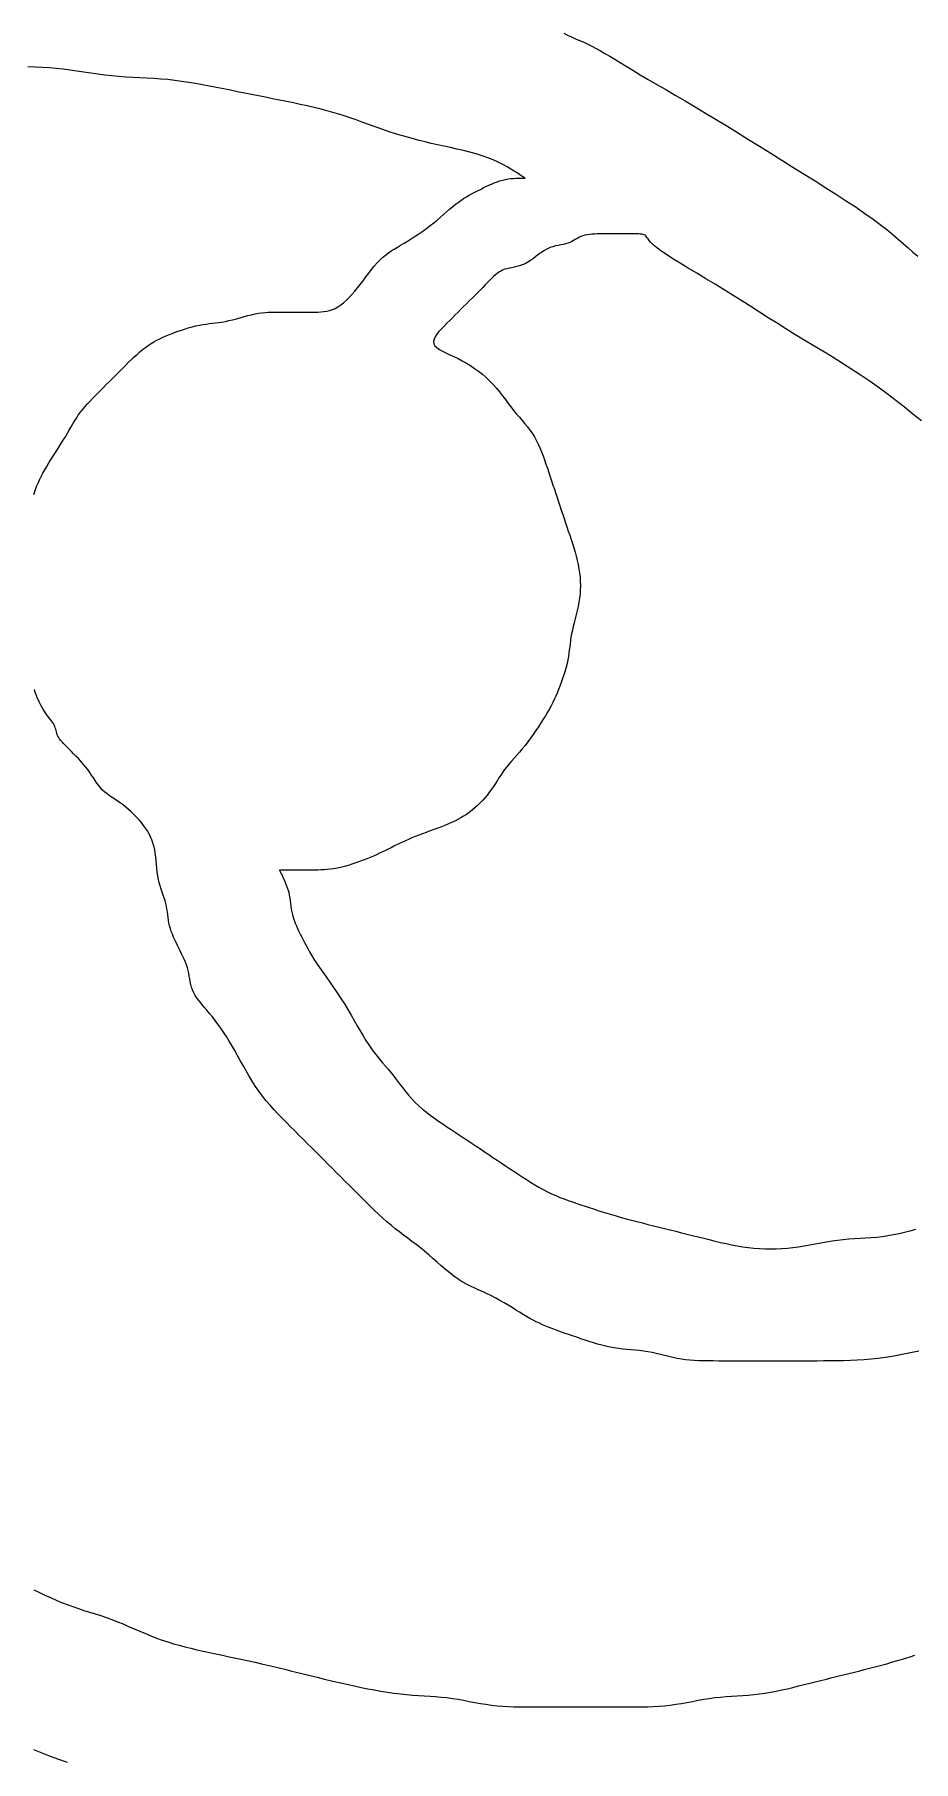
# Model space of a CAD drawing. Header units: millimetres. Extents: x 0 to 1137, y 0 to 1211.
# Drawn here: x 357.37 to 374.81, y 423.39 to 457.68 of the extents above; entities that cross this region are included whole.
import ezdxf

# ---------------------------------------------------------------- set-up
doc = ezdxf.new("R2010")
doc.units = ezdxf.units.MM
doc.layers.add('gravure_rouge', color=1, linetype='Continuous')

msp = doc.modelspace()

# ---------------------------------------------------------------- linework, layer by layer
at = {"layer": 'gravure_rouge', "lineweight": 0}
for points in [[(367.877, 457.705), (367.951, 457.668), (368.028, 457.632), (368.107, 457.597), (368.187, 457.562), (368.269, 457.527), (368.351, 457.489), (368.434, 457.45), (368.518, 457.406), (368.603, 457.359), (368.691, 457.307), (368.785, 457.251), (368.886, 457.19), (368.995, 457.122), (369.115, 457.049), (369.247, 456.97), (369.392, 456.883), (369.55, 456.79), (369.719, 456.691), (369.897, 456.586), (370.085, 456.477), (370.28, 456.362), (370.481, 456.243), (370.687, 456.12), (370.896, 455.994), (371.108, 455.865), (371.323, 455.733), (371.541, 455.599), (371.76, 455.463), (371.98, 455.326), (372.201, 455.188), (372.422, 455.049), (372.643, 454.911), (372.862, 454.774), (373.077, 454.638), (373.285, 454.505), (373.485, 454.375), (373.674, 454.25), (373.849, 454.13), (374.01, 454.016), (374.154, 453.908), (374.283, 453.807), (374.401, 453.71), (374.508, 453.619), (374.609, 453.53), (374.706, 453.444), (374.801, 453.36), (374.896, 453.277)], [(357.357, 448.551), (357.385, 448.63), (357.413, 448.705), (357.442, 448.775), (357.472, 448.841), (357.504, 448.906), (357.538, 448.971), (357.575, 449.037), (357.615, 449.104), (357.658, 449.175), (357.704, 449.249), (357.752, 449.324), (357.8, 449.4), (357.848, 449.476), (357.896, 449.551), (357.941, 449.624), (357.984, 449.695), (358.024, 449.763), (358.062, 449.827), (358.097, 449.889), (358.132, 449.949), (358.167, 450.007), (358.203, 450.064), (358.24, 450.12), (358.28, 450.175), (358.323, 450.231), (358.369, 450.286), (358.418, 450.341), (358.469, 450.397), (358.522, 450.452), (358.576, 450.508), (358.631, 450.563), (358.686, 450.618), (358.741, 450.674), (358.797, 450.729), (358.852, 450.785), (358.908, 450.84), (358.963, 450.895), (359.018, 450.951), (359.074, 451.006), (359.129, 451.061), (359.185, 451.117), (359.24, 451.172), (359.295, 451.226), (359.351, 451.278), (359.406, 451.329), (359.461, 451.378), (359.517, 451.424), (359.572, 451.468), (359.628, 451.508), (359.684, 451.544), (359.74, 451.579), (359.798, 451.611), (359.858, 451.641), (359.92, 451.67), (359.985, 451.698), (360.052, 451.726), (360.123, 451.754), (360.197, 451.781), (360.272, 451.807), (360.348, 451.832), (360.424, 451.856), (360.499, 451.877), (360.572, 451.895), (360.643, 451.911), (360.711, 451.923), (360.776, 451.933), (360.839, 451.941), (360.902, 451.948), (360.964, 451.955), (361.027, 451.963), (361.092, 451.972), (361.16, 451.985), (361.231, 452), (361.304, 452.018), (361.379, 452.038), (361.455, 452.058), (361.531, 452.079), (361.607, 452.099), (361.68, 452.117), (361.751, 452.132), (361.818, 452.145), (361.884, 452.154), (361.947, 452.16), (362.009, 452.165), (362.072, 452.167), (362.135, 452.169), (362.2, 452.169), (362.268, 452.169), (362.339, 452.169), (362.412, 452.169), (362.487, 452.169), (362.563, 452.169), (362.639, 452.169), (362.714, 452.169), (362.788, 452.169), (362.859, 452.169), (362.926, 452.169), (362.991, 452.17), (363.053, 452.173), (363.112, 452.178), (363.171, 452.187), (363.227, 452.2), (363.283, 452.219), (363.339, 452.243), (363.394, 452.274), (363.449, 452.312), (363.505, 452.355), (363.56, 452.405), (363.616, 452.459), (363.671, 452.518), (363.726, 452.582), (363.782, 452.649), (363.837, 452.72), (363.893, 452.793), (363.948, 452.867), (364.003, 452.94), (364.059, 453.012), (364.114, 453.08), (364.169, 453.145), (364.225, 453.203), (364.28, 453.255), (364.336, 453.302), (364.393, 453.344), (364.451, 453.383), (364.511, 453.421), (364.573, 453.458), (364.637, 453.495), (364.705, 453.535), (364.776, 453.579), (364.849, 453.625), (364.924, 453.674), (365, 453.725), (365.076, 453.777), (365.151, 453.831), (365.225, 453.886), (365.296, 453.942), (365.363, 453.997), (365.428, 454.052), (365.49, 454.106), (365.55, 454.159), (365.608, 454.21), (365.664, 454.258), (365.72, 454.305), (365.776, 454.348), (365.831, 454.388), (365.886, 454.425), (365.942, 454.459), (365.997, 454.491), (366.053, 454.521), (366.108, 454.55), (366.163, 454.579), (366.219, 454.606), (366.274, 454.634), (366.33, 454.661), (366.385, 454.687), (366.44, 454.712), (366.496, 454.736), (366.551, 454.757), (366.607, 454.775), (366.662, 454.791), (366.717, 454.803), (366.772, 454.812), (366.824, 454.819), (366.874, 454.823), (366.921, 454.826), (366.963, 454.827), (367, 454.828), (367.031, 454.828), (367.056, 454.828), (367.074, 454.828), (367.087, 454.828), (367.096, 454.828), (367.101, 454.828), (367.104, 454.828), (367.105, 454.828), (367.105, 454.828), (367.105, 454.828), (367.103, 454.829), (367.099, 454.832), (367.091, 454.837), (367.078, 454.846), (367.058, 454.859), (367.031, 454.877), (366.994, 454.902), (366.948, 454.933), (366.891, 454.969), (366.825, 455.01), (366.75, 455.054), (366.666, 455.1), (366.574, 455.146), (366.474, 455.191), (366.366, 455.234), (366.252, 455.274), (366.133, 455.311), (366.009, 455.345), (365.882, 455.377), (365.753, 455.407), (365.624, 455.437), (365.496, 455.465), (365.37, 455.493), (365.246, 455.52), (365.126, 455.548), (365.007, 455.578), (364.889, 455.608), (364.772, 455.64), (364.653, 455.674), (364.532, 455.711), (364.409, 455.751), (364.283, 455.794), (364.154, 455.84), (364.022, 455.887), (363.888, 455.936), (363.752, 455.984), (363.615, 456.031), (363.477, 456.077), (363.339, 456.12), (363.2, 456.16), (363.062, 456.197), (362.923, 456.231), (362.785, 456.263), (362.646, 456.294), (362.508, 456.323), (362.369, 456.351), (362.231, 456.379), (362.092, 456.406), (361.954, 456.434), (361.815, 456.462), (361.677, 456.489), (361.539, 456.517), (361.4, 456.545), (361.262, 456.573), (361.123, 456.6), (360.985, 456.628), (360.846, 456.655), (360.708, 456.681), (360.569, 456.706), (360.431, 456.73), (360.292, 456.751), (360.154, 456.769), (360.015, 456.785), (359.877, 456.797), (359.738, 456.807), (359.6, 456.815), (359.461, 456.822), (359.323, 456.829), (359.185, 456.837), (359.046, 456.846), (358.908, 456.859), (358.769, 456.874), (358.631, 456.892), (358.492, 456.912), (358.354, 456.933), (358.215, 456.953), (358.077, 456.973), (357.938, 456.991), (357.8, 457.006), (357.661, 457.019), (357.522, 457.028), (357.383, 457.034), (357.241, 457.039)], [(374.969, 450.009), (374.802, 450.146), (374.633, 450.281), (374.463, 450.416), (374.29, 450.547), (374.114, 450.677), (373.936, 450.803), (373.755, 450.926), (373.57, 451.046), (373.384, 451.163), (373.198, 451.278), (373.011, 451.392), (372.825, 451.504), (372.641, 451.615), (372.459, 451.726), (372.281, 451.837), (372.105, 451.948), (371.931, 452.058), (371.758, 452.169), (371.584, 452.28), (371.41, 452.391), (371.234, 452.502), (371.056, 452.612), (370.875, 452.723), (370.694, 452.832), (370.516, 452.939), (370.345, 453.042), (370.185, 453.139), (370.038, 453.23), (369.909, 453.314), (369.801, 453.388), (369.715, 453.452), (369.651, 453.507), (369.603, 453.553), (369.57, 453.591), (369.547, 453.622), (369.531, 453.647), (369.518, 453.667), (369.505, 453.683), (369.49, 453.695), (369.471, 453.705), (369.448, 453.711), (369.422, 453.715), (369.393, 453.718), (369.36, 453.72), (369.323, 453.72), (369.284, 453.72), (369.24, 453.72), (369.195, 453.72), (369.147, 453.72), (369.099, 453.72), (369.051, 453.72), (369.003, 453.72), (368.957, 453.72), (368.914, 453.72), (368.874, 453.72), (368.837, 453.72), (368.801, 453.72), (368.767, 453.72), (368.732, 453.72), (368.696, 453.72), (368.659, 453.72), (368.619, 453.72), (368.576, 453.72), (368.53, 453.72), (368.483, 453.718), (368.434, 453.715), (368.386, 453.711), (368.339, 453.705), (368.293, 453.695), (368.25, 453.683), (368.21, 453.668), (368.172, 453.65), (368.137, 453.63), (368.102, 453.609), (368.067, 453.589), (368.032, 453.569), (367.994, 453.551), (367.954, 453.535), (367.911, 453.523), (367.865, 453.513), (367.816, 453.504), (367.765, 453.494), (367.712, 453.482), (367.658, 453.468), (367.603, 453.449), (367.548, 453.425), (367.493, 453.394), (367.437, 453.358), (367.382, 453.318), (367.327, 453.277), (367.271, 453.236), (367.216, 453.196), (367.16, 453.16), (367.105, 453.129), (367.05, 453.105), (366.995, 453.086), (366.941, 453.072), (366.888, 453.06), (366.837, 453.05), (366.788, 453.041), (366.742, 453.031), (366.699, 453.019), (366.659, 453.003), (366.622, 452.984), (366.586, 452.961), (366.551, 452.935), (366.516, 452.906), (366.481, 452.873), (366.443, 452.837), (366.403, 452.797), (366.36, 452.754), (366.314, 452.708), (366.265, 452.659), (366.214, 452.608), (366.161, 452.555), (366.107, 452.501), (366.053, 452.446), (365.997, 452.391), (365.942, 452.335), (365.886, 452.28), (365.831, 452.225), (365.776, 452.169), (365.72, 452.114), (365.665, 452.058), (365.61, 452.003), (365.554, 451.948), (365.499, 451.892), (365.446, 451.838), (365.398, 451.783), (365.356, 451.731), (365.322, 451.68), (365.3, 451.631), (365.29, 451.585), (365.296, 451.542), (365.318, 451.502), (365.355, 451.464), (365.405, 451.429), (365.466, 451.394), (365.536, 451.359), (365.612, 451.323), (365.693, 451.286), (365.776, 451.246), (365.859, 451.203), (365.941, 451.156), (366.023, 451.106), (366.103, 451.052), (366.182, 450.995), (366.259, 450.935), (366.333, 450.871), (366.403, 450.803), (366.471, 450.732), (366.536, 450.659), (366.597, 450.584), (366.657, 450.508), (366.715, 450.432), (366.772, 450.356), (366.828, 450.283), (366.883, 450.212), (366.939, 450.145), (366.994, 450.08), (367.048, 450.016), (367.1, 449.954), (367.151, 449.891), (367.2, 449.828), (367.246, 449.763), (367.29, 449.695), (367.329, 449.624), (367.366, 449.55), (367.401, 449.474), (367.433, 449.395), (367.463, 449.315), (367.492, 449.233), (367.52, 449.151), (367.548, 449.068), (367.576, 448.984), (367.603, 448.901), (367.631, 448.818), (367.659, 448.735), (367.687, 448.652), (367.714, 448.569), (367.742, 448.486), (367.77, 448.403), (367.797, 448.32), (367.825, 448.237), (367.853, 448.154), (367.88, 448.071), (367.908, 447.987), (367.936, 447.904), (367.963, 447.821), (367.991, 447.738), (368.019, 447.655), (368.046, 447.572), (368.072, 447.489), (368.097, 447.406), (368.121, 447.323), (368.142, 447.24), (368.16, 447.157), (368.176, 447.074), (368.188, 446.991), (368.197, 446.907), (368.202, 446.824), (368.204, 446.741), (368.202, 446.658), (368.197, 446.575), (368.188, 446.492), (368.176, 446.409), (368.16, 446.326), (368.142, 446.243), (368.123, 446.162), (368.102, 446.081), (368.081, 446.003), (368.062, 445.926), (368.044, 445.852), (368.028, 445.781), (368.016, 445.714), (368.006, 445.649), (367.998, 445.585), (367.991, 445.523), (367.984, 445.46), (367.976, 445.397), (367.967, 445.332), (367.954, 445.264), (367.939, 445.193), (367.92, 445.12), (367.899, 445.045), (367.876, 444.969), (367.851, 444.893), (367.824, 444.818), (367.797, 444.744), (367.77, 444.673), (367.742, 444.606), (367.714, 444.541), (367.685, 444.477), (367.654, 444.415), (367.622, 444.353), (367.588, 444.289), (367.551, 444.224), (367.511, 444.156), (367.468, 444.086), (367.422, 444.012), (367.373, 443.937), (367.322, 443.861), (367.269, 443.785), (367.215, 443.71), (367.16, 443.637), (367.105, 443.566), (367.05, 443.498), (366.995, 443.434), (366.941, 443.372), (366.888, 443.312), (366.837, 443.254), (366.788, 443.197), (366.742, 443.141), (366.699, 443.086), (366.659, 443.03), (366.622, 442.975), (366.586, 442.92), (366.551, 442.864), (366.516, 442.809), (366.481, 442.753), (366.443, 442.698), (366.403, 442.643), (366.36, 442.587), (366.314, 442.532), (366.265, 442.478), (366.214, 442.426), (366.161, 442.375), (366.107, 442.326), (366.053, 442.28), (365.997, 442.236), (365.942, 442.197), (365.886, 442.16), (365.829, 442.125), (365.771, 442.093), (365.711, 442.063), (365.649, 442.034), (365.585, 442.006), (365.517, 441.978), (365.446, 441.95), (365.373, 441.923), (365.298, 441.895), (365.222, 441.867), (365.146, 441.839), (365.071, 441.812), (364.997, 441.784), (364.926, 441.756), (364.859, 441.729), (364.794, 441.701), (364.732, 441.673), (364.673, 441.646), (364.614, 441.618), (364.558, 441.59), (364.502, 441.563), (364.446, 441.535), (364.391, 441.507), (364.335, 441.479), (364.278, 441.452), (364.22, 441.424), (364.16, 441.396), (364.098, 441.369), (364.034, 441.341), (363.966, 441.313), (363.896, 441.286), (363.822, 441.258), (363.747, 441.232), (363.671, 441.207), (363.595, 441.184), (363.52, 441.163), (363.446, 441.144), (363.376, 441.129), (363.308, 441.116), (363.243, 441.107), (363.18, 441.101), (363.117, 441.096), (363.055, 441.094), (362.991, 441.092), (362.926, 441.092), (362.859, 441.092), (362.788, 441.092), (362.716, 441.092), (362.643, 441.092), (362.572, 441.092), (362.505, 441.092), (362.443, 441.092), (362.388, 441.092), (362.342, 441.092), (362.305, 441.092), (362.278, 441.092), (362.258, 441.092), (362.245, 441.092), (362.237, 441.092), (362.233, 441.092), (362.231, 441.092), (362.231, 441.092), (362.231, 441.092), (362.231, 441.091), (362.233, 441.088), (362.235, 441.082), (362.24, 441.074), (362.246, 441.061), (362.256, 441.042), (362.268, 441.018), (362.283, 440.987), (362.301, 440.95), (362.321, 440.908), (362.342, 440.861), (362.362, 440.811), (362.382, 440.758), (362.4, 440.704), (362.416, 440.649), (362.428, 440.593), (362.437, 440.538), (362.445, 440.482), (362.452, 440.427), (362.459, 440.372), (362.467, 440.316), (362.477, 440.261), (362.489, 440.206), (362.505, 440.15), (362.523, 440.095), (362.545, 440.039), (362.568, 439.984), (362.593, 439.929), (362.619, 439.873), (362.646, 439.818), (362.674, 439.762), (362.702, 439.707), (362.731, 439.65), (362.761, 439.592), (362.794, 439.532), (362.83, 439.467), (362.871, 439.399), (362.917, 439.325), (362.969, 439.245), (363.028, 439.159), (363.092, 439.067), (363.161, 438.969), (363.232, 438.867), (363.306, 438.762), (363.38, 438.654), (363.453, 438.544), (363.523, 438.433), (363.591, 438.322), (363.655, 438.213), (363.717, 438.105), (363.777, 437.999), (363.835, 437.897), (363.892, 437.8), (363.948, 437.707), (364.003, 437.621), (364.059, 437.541), (364.114, 437.467), (364.169, 437.397), (364.225, 437.33), (364.28, 437.265), (364.336, 437.2), (364.391, 437.135), (364.446, 437.067), (364.502, 436.996), (364.558, 436.923), (364.614, 436.847), (364.673, 436.771), (364.732, 436.695), (364.794, 436.62), (364.859, 436.547), (364.926, 436.476), (364.997, 436.408), (365.071, 436.344), (365.148, 436.282), (365.226, 436.222), (365.307, 436.164), (365.389, 436.107), (365.471, 436.052), (365.554, 435.996), (365.637, 435.941), (365.72, 435.885), (365.803, 435.83), (365.886, 435.774), (365.97, 435.719), (366.053, 435.664), (366.136, 435.608), (366.219, 435.553), (366.302, 435.498), (366.385, 435.442), (366.468, 435.387), (366.551, 435.331), (366.634, 435.276), (366.717, 435.221), (366.8, 435.165), (366.883, 435.11), (366.967, 435.055), (367.05, 435), (367.133, 434.946), (367.216, 434.893), (367.299, 434.842), (367.382, 434.793), (367.465, 434.747), (367.548, 434.704), (367.631, 434.664), (367.714, 434.627), (367.797, 434.593), (367.88, 434.561), (367.963, 434.53), (368.047, 434.501), (368.13, 434.473), (368.213, 434.445), (368.296, 434.418), (368.379, 434.39), (368.464, 434.362), (368.55, 434.334), (368.637, 434.307), (368.727, 434.279), (368.819, 434.251), (368.914, 434.224), (369.013, 434.196), (369.115, 434.168), (369.219, 434.141), (369.325, 434.113), (369.433, 434.085), (369.543, 434.057), (369.653, 434.03), (369.764, 434.002), (369.874, 433.974), (369.985, 433.947), (370.096, 433.919), (370.207, 433.891), (370.317, 433.864), (370.428, 433.836), (370.539, 433.808), (370.65, 433.781), (370.761, 433.753), (370.871, 433.726), (370.982, 433.699), (371.093, 433.674), (371.204, 433.651), (371.314, 433.63), (371.425, 433.611), (371.536, 433.596), (371.647, 433.584), (371.758, 433.575), (371.868, 433.57), (371.979, 433.568), (372.09, 433.57), (372.201, 433.575), (372.311, 433.584), (372.422, 433.596), (372.533, 433.611), (372.644, 433.629), (372.755, 433.649), (372.865, 433.67), (372.976, 433.69), (373.087, 433.71), (373.198, 433.728), (373.308, 433.744), (373.419, 433.756), (373.53, 433.766), (373.641, 433.773), (373.752, 433.781), (373.862, 433.788), (373.973, 433.796), (374.084, 433.805), (374.195, 433.817), (374.305, 433.833), (374.416, 433.852), (374.527, 433.875), (374.638, 433.901), (374.748, 433.93), (374.859, 433.963)], [(374.918, 431.537), (374.788, 431.51), (374.656, 431.484), (374.522, 431.459), (374.387, 431.436), (374.249, 431.414), (374.111, 431.396), (373.973, 431.38), (373.835, 431.368), (373.697, 431.359), (373.56, 431.352), (373.424, 431.348), (373.29, 431.345), (373.158, 431.344), (373.029, 431.344), (372.902, 431.343), (372.779, 431.343), (372.659, 431.343), (372.54, 431.343), (372.422, 431.343), (372.304, 431.343), (372.186, 431.343), (372.065, 431.343), (371.942, 431.343), (371.816, 431.343), (371.688, 431.343), (371.559, 431.343), (371.43, 431.343), (371.303, 431.343), (371.179, 431.343), (371.059, 431.343), (370.945, 431.343), (370.838, 431.344), (370.736, 431.344), (370.64, 431.345), (370.548, 431.348), (370.46, 431.352), (370.374, 431.359), (370.29, 431.368), (370.207, 431.38), (370.124, 431.396), (370.041, 431.414), (369.957, 431.434), (369.874, 431.454), (369.791, 431.475), (369.708, 431.495), (369.625, 431.513), (369.542, 431.528), (369.459, 431.54), (369.376, 431.55), (369.293, 431.558), (369.21, 431.565), (369.127, 431.572), (369.044, 431.58), (368.96, 431.59), (368.877, 431.602), (368.794, 431.617), (368.711, 431.636), (368.628, 431.657), (368.545, 431.68), (368.462, 431.705), (368.379, 431.732), (368.296, 431.759), (368.213, 431.787), (368.13, 431.814), (368.047, 431.842), (367.965, 431.87), (367.885, 431.897), (367.806, 431.925), (367.73, 431.953), (367.656, 431.98), (367.585, 432.008), (367.517, 432.036), (367.452, 432.064), (367.389, 432.093), (367.327, 432.124), (367.264, 432.156), (367.201, 432.19), (367.136, 432.227), (367.068, 432.267), (366.997, 432.31), (366.923, 432.355), (366.847, 432.403), (366.768, 432.451), (366.688, 432.5), (366.606, 432.547), (366.523, 432.593), (366.44, 432.636), (366.357, 432.676), (366.274, 432.714), (366.191, 432.751), (366.108, 432.788), (366.025, 432.827), (365.942, 432.87), (365.859, 432.916), (365.776, 432.968), (365.693, 433.027), (365.61, 433.091), (365.526, 433.16), (365.443, 433.231), (365.36, 433.305), (365.277, 433.378), (365.194, 433.451), (365.111, 433.522), (365.028, 433.59), (364.945, 433.655), (364.862, 433.718), (364.779, 433.781), (364.696, 433.843), (364.613, 433.906), (364.529, 433.971), (364.446, 434.039), (364.363, 434.11), (364.28, 434.184), (364.197, 434.26), (364.114, 434.339), (364.031, 434.419), (363.948, 434.501), (363.865, 434.584), (363.782, 434.667), (363.699, 434.75), (363.616, 434.833), (363.532, 434.916), (363.449, 434.999), (363.366, 435.082), (363.283, 435.165), (363.2, 435.248), (363.117, 435.331), (363.034, 435.414), (362.951, 435.498), (362.868, 435.581), (362.785, 435.664), (362.702, 435.747), (362.619, 435.83), (362.536, 435.913), (362.452, 435.996), (362.369, 436.079), (362.287, 436.163), (362.205, 436.247), (362.125, 436.333), (362.046, 436.42), (361.97, 436.51), (361.896, 436.602), (361.825, 436.698), (361.757, 436.796), (361.693, 436.897), (361.631, 437), (361.571, 437.104), (361.513, 437.208), (361.456, 437.31), (361.4, 437.411), (361.345, 437.51), (361.289, 437.605), (361.234, 437.697), (361.179, 437.785), (361.123, 437.87), (361.068, 437.951), (361.012, 438.029), (360.957, 438.104), (360.902, 438.175), (360.846, 438.242), (360.792, 438.307), (360.739, 438.369), (360.689, 438.428), (360.643, 438.487), (360.6, 438.543), (360.563, 438.599), (360.532, 438.655), (360.508, 438.71), (360.489, 438.765), (360.475, 438.821), (360.463, 438.876), (360.453, 438.932), (360.444, 438.987), (360.434, 439.042), (360.422, 439.098), (360.406, 439.153), (360.388, 439.209), (360.366, 439.264), (360.343, 439.319), (360.318, 439.375), (360.292, 439.43), (360.265, 439.485), (360.237, 439.541), (360.209, 439.596), (360.182, 439.652), (360.156, 439.707), (360.131, 439.762), (360.107, 439.818), (360.086, 439.873), (360.068, 439.929), (360.052, 439.984), (360.04, 440.039), (360.03, 440.095), (360.022, 440.15), (360.015, 440.206), (360.008, 440.261), (360, 440.316), (359.991, 440.372), (359.978, 440.427), (359.963, 440.483), (359.945, 440.538), (359.925, 440.595), (359.905, 440.653), (359.884, 440.713), (359.864, 440.775), (359.846, 440.84), (359.831, 440.907), (359.818, 440.978), (359.809, 441.051), (359.801, 441.126), (359.794, 441.202), (359.787, 441.279), (359.779, 441.354), (359.769, 441.427), (359.757, 441.498), (359.741, 441.565), (359.722, 441.63), (359.7, 441.692), (359.674, 441.752), (359.644, 441.81), (359.611, 441.867), (359.575, 441.922), (359.535, 441.978), (359.492, 442.033), (359.446, 442.088), (359.397, 442.142), (359.346, 442.195), (359.293, 442.246), (359.239, 442.295), (359.184, 442.341), (359.129, 442.384), (359.074, 442.424), (359.019, 442.461), (358.965, 442.497), (358.912, 442.532), (358.861, 442.567), (358.812, 442.602), (358.766, 442.64), (358.723, 442.679), (358.683, 442.723), (358.646, 442.769), (358.61, 442.818), (358.575, 442.869), (358.541, 442.921), (358.505, 442.975), (358.468, 443.03), (358.428, 443.086), (358.384, 443.141), (358.339, 443.196), (358.291, 443.25), (358.243, 443.303), (358.195, 443.354), (358.147, 443.402), (358.101, 443.449), (358.058, 443.492), (358.019, 443.532), (357.982, 443.569), (357.949, 443.603), (357.92, 443.635), (357.894, 443.665), (357.871, 443.694), (357.852, 443.723), (357.837, 443.75), (357.825, 443.778), (357.815, 443.806), (357.807, 443.833), (357.8, 443.861), (357.793, 443.889), (357.785, 443.916), (357.775, 443.944), (357.763, 443.972), (357.747, 444), (357.729, 444.028), (357.708, 444.057), (357.684, 444.087), (357.659, 444.119), (357.633, 444.154), (357.606, 444.19), (357.578, 444.23), (357.551, 444.273), (357.523, 444.319), (357.497, 444.367), (357.472, 444.415), (357.449, 444.463), (357.428, 444.511), (357.409, 444.556), (357.394, 444.6), (357.381, 444.64), (357.372, 444.677)], [(357.357, 426.802), (357.468, 426.748), (357.578, 426.696), (357.689, 426.645), (357.8, 426.596), (357.911, 426.549), (358.021, 426.506), (358.132, 426.466), (358.243, 426.429), (358.354, 426.393), (358.465, 426.359), (358.575, 426.324), (358.686, 426.288), (358.797, 426.251), (358.908, 426.211), (359.018, 426.168), (359.129, 426.122), (359.24, 426.075), (359.351, 426.026), (359.461, 425.978), (359.572, 425.93), (359.683, 425.885), (359.794, 425.842), (359.905, 425.802), (360.016, 425.765), (360.128, 425.731), (360.242, 425.699), (360.357, 425.668), (360.474, 425.639), (360.594, 425.611), (360.717, 425.583), (360.843, 425.555), (360.972, 425.528), (361.102, 425.5), (361.234, 425.472), (361.365, 425.445), (361.496, 425.417), (361.625, 425.389), (361.751, 425.362), (361.874, 425.334), (361.994, 425.306), (362.111, 425.279), (362.226, 425.251), (362.34, 425.223), (362.452, 425.195), (362.563, 425.168), (362.674, 425.14), (362.785, 425.112), (362.896, 425.085), (363.008, 425.057), (363.122, 425.029), (363.237, 425.002), (363.354, 424.974), (363.474, 424.946), (363.597, 424.919), (363.723, 424.891), (363.852, 424.864), (363.983, 424.837), (364.114, 424.812), (364.245, 424.789), (364.376, 424.768), (364.505, 424.749), (364.631, 424.734), (364.754, 424.722), (364.874, 424.712), (364.991, 424.704), (365.106, 424.697), (365.22, 424.69), (365.332, 424.682), (365.443, 424.672), (365.554, 424.66), (365.665, 424.645), (365.776, 424.627), (365.886, 424.607), (365.997, 424.586), (366.108, 424.566), (366.219, 424.546), (366.33, 424.528), (366.44, 424.512), (366.551, 424.5), (366.662, 424.491), (366.773, 424.484), (366.883, 424.48), (366.994, 424.477), (367.105, 424.476), (367.216, 424.475), (367.327, 424.475), (367.437, 424.475), (367.548, 424.475), (367.659, 424.475), (367.77, 424.475), (367.88, 424.475), (367.991, 424.475), (368.102, 424.475), (368.213, 424.475), (368.324, 424.475), (368.434, 424.475), (368.545, 424.475), (368.656, 424.475), (368.767, 424.475), (368.877, 424.475), (368.988, 424.475), (369.099, 424.475), (369.21, 424.475), (369.32, 424.476), (369.431, 424.477), (369.542, 424.48), (369.653, 424.484), (369.764, 424.491), (369.874, 424.5), (369.985, 424.512), (370.096, 424.528), (370.207, 424.546), (370.317, 424.566), (370.428, 424.586), (370.539, 424.607), (370.65, 424.627), (370.761, 424.645), (370.871, 424.66), (370.982, 424.672), (371.093, 424.682), (371.204, 424.69), (371.314, 424.697), (371.425, 424.704), (371.536, 424.712), (371.647, 424.722), (371.758, 424.734), (371.868, 424.749), (371.979, 424.768), (372.09, 424.789), (372.201, 424.812), (372.311, 424.837), (372.422, 424.864), (372.533, 424.891), (372.644, 424.919), (372.755, 424.946), (372.865, 424.974), (372.976, 425.002), (373.087, 425.029), (373.198, 425.057), (373.308, 425.085), (373.419, 425.112), (373.53, 425.14), (373.641, 425.168), (373.751, 425.195), (373.86, 425.223), (373.968, 425.251), (374.075, 425.279), (374.179, 425.306), (374.281, 425.334), (374.379, 425.362), (374.475, 425.389), (374.567, 425.417), (374.658, 425.445), (374.748, 425.472), (374.839, 425.5)], [(358.026, 423.372), (357.857, 423.432), (357.69, 423.494), (357.523, 423.559), (357.357, 423.626)]]:
    msp.add_lwpolyline(points, dxfattribs=at)

doc.saveas('drawing.dxf')
